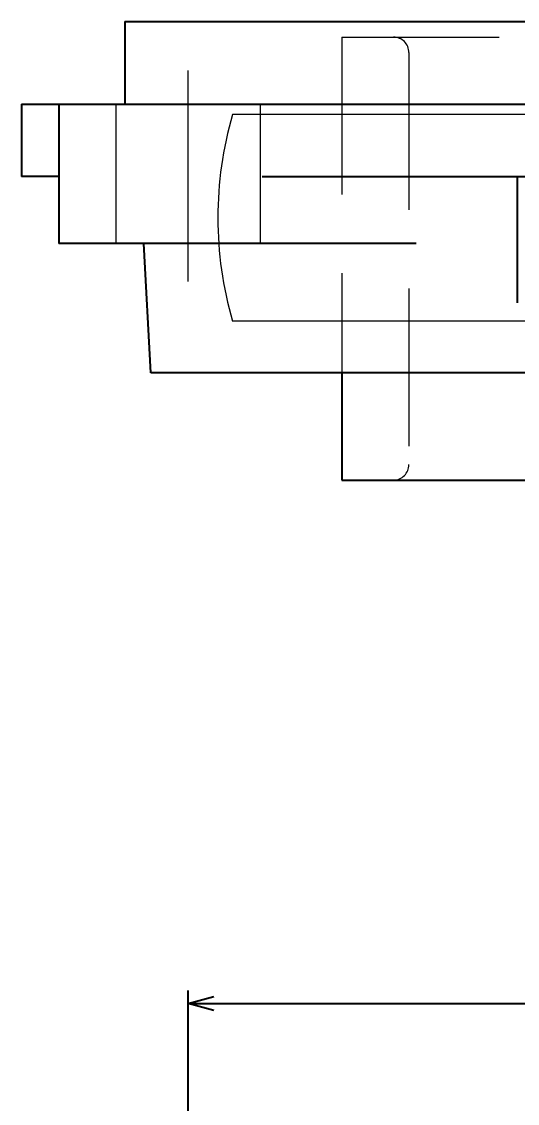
# Model space of a CAD drawing. Header units: millimetres. Extents: x 0 to 38884, y -3675 to 8056.
# Drawn here: x 9623.6 to 9671.6, y -1312 to -1207.3 of the extents above; entities that cross this region are included whole.
import ezdxf

# ---------------------------------------------------------------- set-up
doc = ezdxf.new("R2010")
doc.units = ezdxf.units.MM
doc.header["$LTSCALE"] = 2.4
doc.header["$PDMODE"] = 99
doc.header["$PDSIZE"] = 1
doc.linetypes.add('CENTER2', pattern=[28.575, 19.05, -3.175, 3.175, -3.175])
doc.linetypes.add('HIDDEN', pattern=[9.525, 6.35, -3.175])
for name, color, linetype, lineweight in [('04_HIDDEN', 2, 'HIDDEN', 13), ('05_CENTER', 4, 'CENTER2', 13), ('08_DIM', 3, 'Continuous', 13)]:
    doc.layers.add(name, color=color, linetype=linetype, lineweight=lineweight)
doc.layers.add('10_DRAFT', color=8, linetype='Continuous', lineweight=0, plot=False)
doc.styles.add('KSS_TXT', font='txt.shx', dxfattribs={"bigfont": 'extfont2.shx'})
doc.dimstyles.new('KSS_DIM', dxfattribs={"dimscale": 2, "dimtxt": 3, "dimasz": 2.5, "dimexe": 1.25, "dimexo": 0.625, "dimtad": 1, "dimdsep": 46, "dimtxsty": 'KSS_TXT', "dimblk": 'OPEN30', "dimcen": 0, "dimazin": 2, "dimtfac": 0.75, "dimtmove": 0, "dimatfit": 3, "dimldrblk": 'OPEN30', "dimfxl": 1.25, "dimtolj": 1, "dimarcsym": 0})

# ---------------------------------------------------------------- blocks, each defined once
blk = doc.blocks.new('MUCFC207a_1')
at = {"color": 0}
for p, q in [((-45, 8), (-45, 0)), ((-45, 8), (45, 8)), ((-55, 0), (55, 0)), ((-55, 0), (-55, -7)), ((-51.39, 0), (-51.39, -13.5)), ((-51.39, -7), (-55, -7)), ((-31.72, -7), (31.72, -7)), ((-7, -19.24), (-7, -7)), ((-16.79, -13.5), (-51.39, -13.5)), ((-42.5, -26), (-43.16, -13.5)), ((42.5, -26), (-42.5, -26)), ((-24, -26), (-24, -36.4)), ((-24, -36.4), (24, -36.4))]:
    blk.add_line(p, q, dxfattribs=at)
at = {"layer": '04_HIDDEN', "color": 0}
for p, q in [((-24, 6.5), (24, 6.5)), ((-24, 6.5), (-24, -26)), ((-17.5, 5), (-17.5, -34.9)), ((-45.89, 0), (-45.89, -13.5)), ((-31.89, 0), (-31.89, -13.5))]:
    blk.add_line(p, q, dxfattribs=at)
for centre, start, end in [((-19, 5), 0, 90), ((-19, -34.9), 270, 0)]:
    blk.add_arc(centre, 1.5, start, end, dxfattribs=at)
at = {"layer": '05_CENTER', "color": 0}
blk.add_line((-38.89, -17.16), (-38.89, 3.27), dxfattribs=at)
at = {"layer": '10_DRAFT'}
for p, q in [((34.58, -1), (-34.58, -1)), ((34.58, -21), (-34.58, -21))]:
    blk.add_line(p, q, dxfattribs=at)
blk.add_arc((0, -11), 36, 163.8724, 196.1276, dxfattribs=at)
blk = doc.blocks.new('_Open30')
at = {"color": 0, "linetype": 'ByBlock', "lineweight": -2}
for p, q in [((-1, 0.268), (0, 0)), ((0, 0), (-1, -0.268)), ((0, 0), (-1, 0))]:
    blk.add_line(p, q, dxfattribs=at)
blk = doc.blocks.new('*D831')
at = {"layer": '08_DIM', "color": 0, "lineweight": -2, "transparency": 16777216}
for p, q in [((9639.67, -1338.05), (9639.67, -1301.1)), ((9717.45, -1338.05), (9717.45, -1301.1)), ((9642.17, -1302.35), (9714.95, -1302.35))]:
    blk.add_line(p, q, dxfattribs=at)
at = {"layer": 'Defpoints', "color": 0, "transparency": 16777216}
for p in [(9717.45, -1302.35), (9639.67, -1338.68), (9717.45, -1338.68)]:
    blk.add_point(p, dxfattribs=at)
at = {"layer": '08_DIM', "color": 0, "lineweight": -2, "transparency": 16777216, "xscale": 2.5, "yscale": 2.5, "zscale": 2.5, "rotation": 180}
blk.add_blockref('_Open30', (9639.67, -1302.35), dxfattribs=at)
at = {"layer": '08_DIM', "color": 0, "lineweight": -2, "transparency": 16777216, "xscale": 2.5, "yscale": 2.5, "zscale": 2.5}
blk.add_blockref('_Open30', (9717.45, -1302.35), dxfattribs=at)
at = {"layer": '08_DIM', "color": 0, "transparency": 16777216, "insert": (9678.56, -1300.23), "char_height": 3, "attachment_point": 5, "style": 'KSS_TXT'}
blk.add_mtext('\\A1;77.78', dxfattribs=at)

msp = doc.modelspace()

# ---------------------------------------------------------------- block references
at = {"color": 4}
msp.add_blockref('MUCFC207a_1', (9678.5568, -1215.2679), dxfattribs=at)

# ---------------------------------------------------------------- dimensions: what is measured, and where the dimension line sits
at = {"layer": '08_DIM'}
dim = msp.add_linear_dim(base=(9717.4476, -1302.355), p1=(9639.6659, -1338.6775), p2=(9717.4476, -1338.6775), dimstyle='KSS_DIM', override={"dimscale": 1}, dxfattribs=at)
dim.commit()
dim.dimension.update_dxf_attribs({"geometry": '*D831', "text_midpoint": (9678.5568, -1300.23)})

doc.saveas('drawing.dxf')
